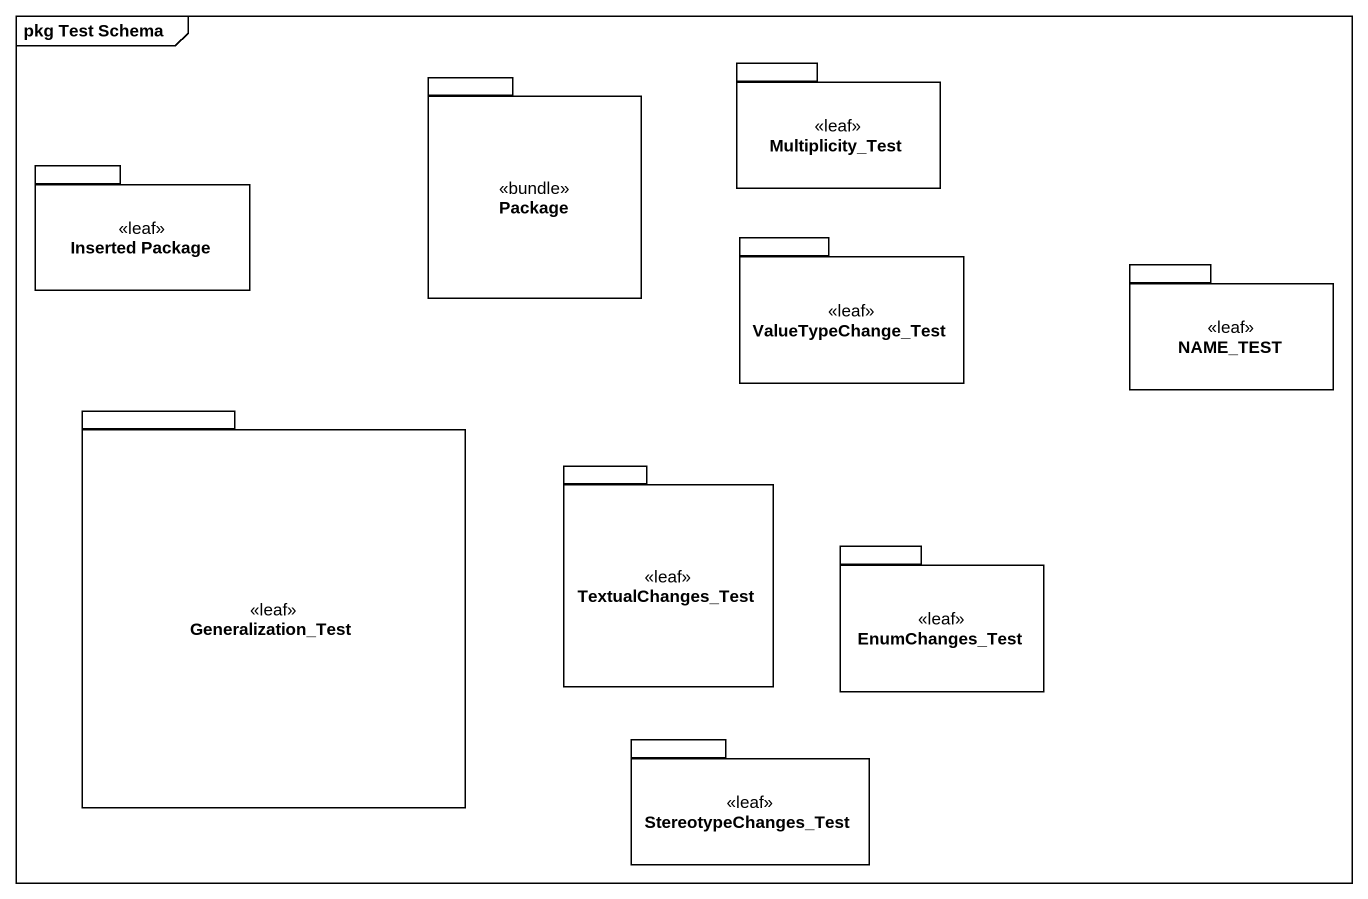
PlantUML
@startuml
mainframe pkg Test Schema
package "Package" as Package_ <<bundle>> {
}
package Multiplicity_Test <<leaf>> {
}
package "Inserted Package" as Inserted_Package <<leaf>> {
}
package ValueTypeChange_Test <<leaf>> {
}
package NAME_TEST <<leaf>> {
}
package Generalization_Test <<leaf>> {
}
package TextualChanges_Test <<leaf>> {
}
package EnumChanges_Test <<leaf>> {
}
package StereotypeChanges_Test <<leaf>> {
}
@enduml
